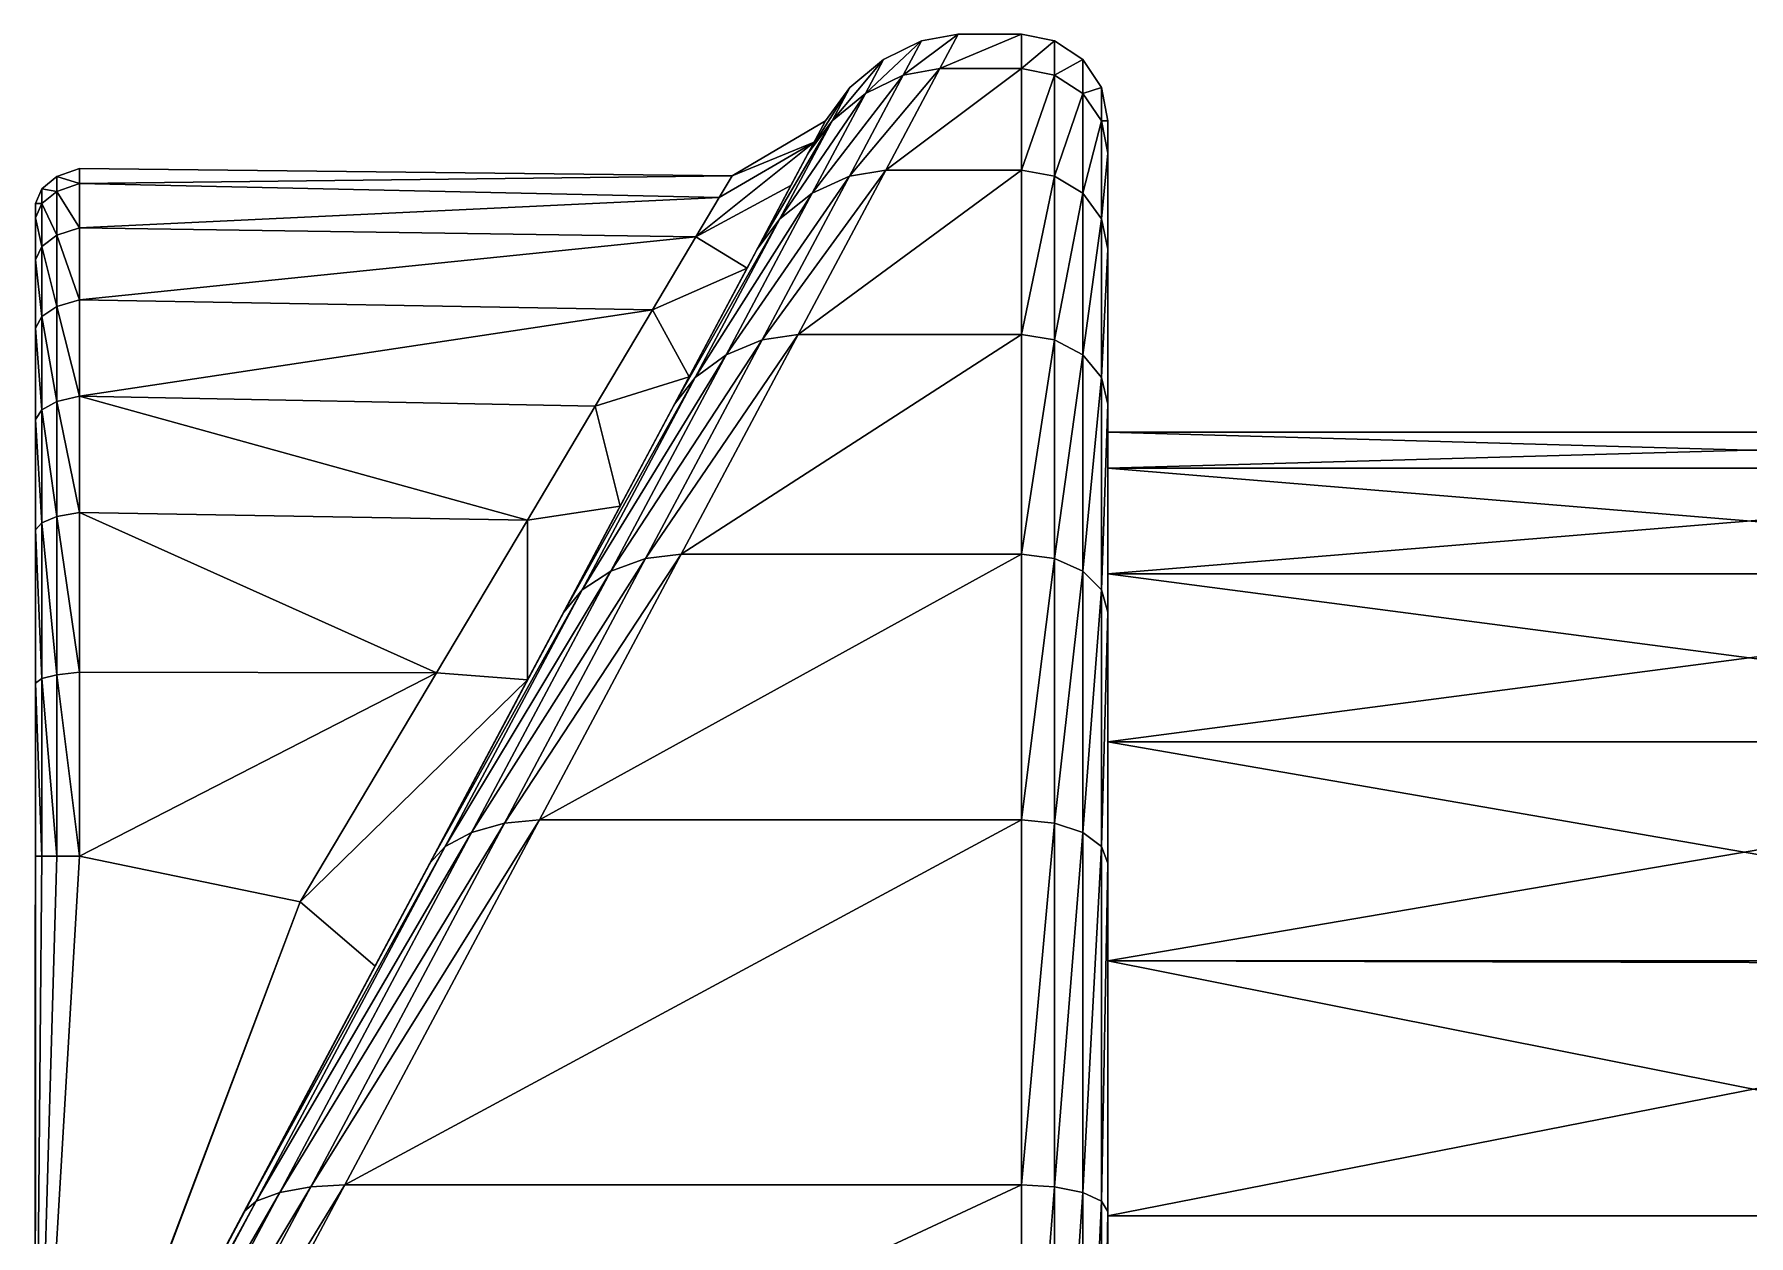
# Model space of a CAD drawing. Extents: x -0.7 to 0.7, y -0.65 to 0.94.
# Drawn here: x -0.4447 to 0.0185, y 0.6187 to 0.9435 of the extents above; entities that cross this region are included whole.
import ezdxf

# ---------------------------------------------------------------- set-up
doc = ezdxf.new("R2010")
doc.units = 0
doc.linetypes.add('SOLIDLINE', pattern=[0])
doc.layers.add('VIFS104', color=250, linetype='SOLIDLINE')

msp = doc.modelspace()

# ---------------------------------------------------------------- linework, layer by layer
at = {"layer": 'VIFS104', "color": 250}
for points in [[(-0.20496, 0.94172, 0.00114), (-0.21524, 0.93666, 0.00114), (-0.22011, 0.92752, 0.08803)], [(-0.20496, 0.94172, 0.00114), (-0.22011, 0.92752, 0.08803), (-0.20989, 0.93248, 0.08909)], [(-0.20496, 0.94172, 0.00114), (-0.22011, 0.92752, -0.08575), (-0.21524, 0.93666, 0.00114)], [(-0.20496, 0.94172, 0.00114), (-0.20989, 0.93248, -0.08681), (-0.22011, 0.92752, -0.08575)], [(-0.19507, 0.9435, 0.00114), (-0.20496, 0.94172, 0.00114), (-0.20989, 0.93248, 0.08909)], [(-0.19507, 0.9435, 0.00114), (-0.20989, 0.93248, 0.08909), (-0.20002, 0.93422, 0.08946)], [(-0.19507, 0.9435, 0.00114), (-0.20989, 0.93248, -0.08681), (-0.20496, 0.94172, 0.00114)], [(-0.19507, 0.9435, 0.00114), (-0.20002, 0.93422, -0.08718), (-0.20989, 0.93248, -0.08681)], [(-0.17795, 0.9435, 0.00114), (-0.19507, 0.9435, 0.00114), (-0.20002, 0.93422, 0.08946)], [(-0.17795, 0.9435, 0.00114), (-0.20002, 0.93422, 0.08946), (-0.17795, 0.93422, 0.08946)], [(-0.17795, 0.9435, 0.00114), (-0.20002, 0.93422, -0.08718), (-0.19507, 0.9435, 0.00114)], [(-0.17795, 0.9435, 0.00114), (-0.17795, 0.93422, -0.08718), (-0.20002, 0.93422, -0.08718)], [(-0.169, 0.94172, 0.00114), (-0.17795, 0.9435, 0.00114), (-0.17795, 0.93422, 0.08946)], [(-0.169, 0.94172, 0.00114), (-0.17795, 0.93422, -0.08718), (-0.17795, 0.9435, 0.00114)], [(-0.169, 0.94172, 0.00114), (-0.17795, 0.93422, 0.08946), (-0.169, 0.93248, 0.08909)], [(-0.169, 0.94172, 0.00114), (-0.169, 0.93248, -0.08681), (-0.17795, 0.93422, -0.08718)], [(-0.16142, 0.93666, 0.00114), (-0.169, 0.94172, 0.00114), (-0.169, 0.93248, 0.08909)], [(-0.16142, 0.93666, 0.00114), (-0.169, 0.93248, -0.08681), (-0.169, 0.94172, 0.00114)], [(-0.21524, 0.93666, 0.00114), (-0.22434, 0.92907, 0.00114), (-0.22912, 0.92011, 0.08646)], [(-0.21524, 0.93666, 0.00114), (-0.22912, 0.92011, 0.08646), (-0.22011, 0.92752, 0.08803)], [(-0.21524, 0.93666, 0.00114), (-0.22912, 0.92011, -0.08418), (-0.22434, 0.92907, 0.00114)], [(-0.21524, 0.93666, 0.00114), (-0.22011, 0.92752, -0.08575), (-0.22912, 0.92011, -0.08418)], [(-0.16142, 0.93666, 0.00114), (-0.169, 0.93248, 0.08909), (-0.16142, 0.92752, 0.08803)], [(-0.16142, 0.93666, 0.00114), (-0.16142, 0.92752, -0.08575), (-0.169, 0.93248, -0.08681)], [(-0.15636, 0.92907, 0.00114), (-0.16142, 0.93666, 0.00114), (-0.16142, 0.92752, 0.08803)], [(-0.15636, 0.92907, 0.00114), (-0.16142, 0.92752, -0.08575), (-0.16142, 0.93666, 0.00114)], [(-0.20989, 0.93248, 0.08909), (-0.22011, 0.92752, 0.08803), (-0.23449, 0.90052, 0.17113)], [(-0.20989, 0.93248, 0.08909), (-0.23449, 0.90052, 0.17113), (-0.22444, 0.90515, 0.17319)], [(-0.20989, 0.93248, -0.08681), (-0.23449, 0.90052, -0.16885), (-0.22011, 0.92752, -0.08575)], [(-0.20989, 0.93248, -0.08681), (-0.22444, 0.90515, -0.17091), (-0.23449, 0.90052, -0.16885)], [(-0.20002, 0.93422, 0.08946), (-0.20989, 0.93248, 0.08909), (-0.22444, 0.90515, 0.17319)], [(-0.20002, 0.93422, 0.08946), (-0.22444, 0.90515, 0.17319), (-0.21464, 0.90677, 0.17391)], [(-0.20002, 0.93422, -0.08718), (-0.22444, 0.90515, -0.17091), (-0.20989, 0.93248, -0.08681)], [(-0.20002, 0.93422, -0.08718), (-0.21464, 0.90677, -0.17163), (-0.22444, 0.90515, -0.17091)], [(-0.17795, 0.93422, 0.08946), (-0.20002, 0.93422, 0.08946), (-0.21464, 0.90677, 0.17391)], [(-0.17795, 0.93422, 0.08946), (-0.21464, 0.90677, 0.17391), (-0.17795, 0.90677, 0.17391)], [(-0.17795, 0.93422, -0.08718), (-0.21464, 0.90677, -0.17163), (-0.20002, 0.93422, -0.08718)], [(-0.17795, 0.93422, -0.08718), (-0.17795, 0.90677, -0.17163), (-0.21464, 0.90677, -0.17163)], [(-0.169, 0.93248, 0.08909), (-0.17795, 0.93422, 0.08946), (-0.17795, 0.90677, 0.17391)], [(-0.169, 0.93248, -0.08681), (-0.17795, 0.90677, -0.17163), (-0.17795, 0.93422, -0.08718)], [(-0.169, 0.93248, 0.08909), (-0.17795, 0.90677, 0.17391), (-0.169, 0.90515, 0.17319)], [(-0.169, 0.93248, -0.08681), (-0.169, 0.90515, -0.17091), (-0.17795, 0.90677, -0.17163)], [(-0.16142, 0.92752, 0.08803), (-0.169, 0.93248, 0.08909), (-0.169, 0.90515, 0.17319)], [(-0.16142, 0.92752, -0.08575), (-0.169, 0.90515, -0.17091), (-0.169, 0.93248, -0.08681)], [(-0.22011, 0.92752, 0.08803), (-0.22912, 0.92011, 0.08646), (-0.24324, 0.8936, 0.16805)], [(-0.22011, 0.92752, 0.08803), (-0.24324, 0.8936, 0.16805), (-0.23449, 0.90052, 0.17113)], [(-0.22011, 0.92752, -0.08575), (-0.24324, 0.8936, -0.16577), (-0.22912, 0.92011, -0.08418)], [(-0.22011, 0.92752, -0.08575), (-0.23449, 0.90052, -0.16885), (-0.24324, 0.8936, -0.16577)], [(-0.22434, 0.92907, 0.00114), (-0.23089, 0.92013, 0.00114), (-0.23556, 0.91136, 0.0846)], [(-0.22434, 0.92907, 0.00114), (-0.23556, 0.91136, 0.0846), (-0.22912, 0.92011, 0.08646)], [(-0.22434, 0.92907, 0.00114), (-0.23556, 0.91136, -0.08232), (-0.23089, 0.92013, 0.00114)], [(-0.22434, 0.92907, 0.00114), (-0.22912, 0.92011, -0.08418), (-0.23556, 0.91136, -0.08232)], [(-0.16142, 0.92752, 0.08803), (-0.169, 0.90515, 0.17319), (-0.16142, 0.90052, 0.17113)], [(-0.16142, 0.92752, -0.08575), (-0.16142, 0.90052, -0.16885), (-0.169, 0.90515, -0.17091)], [(-0.15636, 0.92907, 0.00114), (-0.16142, 0.92752, 0.08803), (-0.15636, 0.92011, 0.08646)], [(-0.15636, 0.92907, 0.00114), (-0.15636, 0.92011, -0.08418), (-0.16142, 0.92752, -0.08575)], [(-0.15636, 0.92011, 0.08646), (-0.16142, 0.92752, 0.08803), (-0.16142, 0.90052, 0.17113)], [(-0.15636, 0.92011, -0.08418), (-0.16142, 0.90052, -0.16885), (-0.16142, 0.92752, -0.08575)], [(-0.15458, 0.92013, 0.00114), (-0.15636, 0.92907, 0.00114), (-0.15636, 0.92011, 0.08646)], [(-0.15458, 0.92013, 0.00114), (-0.15636, 0.92011, -0.08418), (-0.15636, 0.92907, 0.00114)], [(-0.25611, 0.90527, 0.00114), (-0.23397, 0.91435, 0.05616), (-0.23089, 0.92013, 0.00114)], [(-0.23089, 0.92013, 0.00114), (-0.23397, 0.91435, -0.05388), (-0.25611, 0.90527, 0.00114)], [(-0.22912, 0.92011, 0.08646), (-0.23556, 0.91136, 0.0846), (-0.24938, 0.88543, 0.16441)], [(-0.22912, 0.92011, 0.08646), (-0.24938, 0.88543, 0.16441), (-0.24324, 0.8936, 0.16805)], [(-0.22912, 0.92011, -0.08418), (-0.24938, 0.88543, -0.16213), (-0.23556, 0.91136, -0.08232)], [(-0.22912, 0.92011, -0.08418), (-0.24324, 0.8936, -0.16577), (-0.24938, 0.88543, -0.16213)], [(-0.15636, 0.92011, 0.08646), (-0.16142, 0.90052, 0.17113), (-0.15636, 0.8936, 0.16805)], [(-0.15636, 0.92011, -0.08418), (-0.15636, 0.8936, -0.16577), (-0.16142, 0.90052, -0.16885)], [(-0.15458, 0.92013, 0.00114), (-0.15636, 0.92011, 0.08646), (-0.15458, 0.91136, 0.0846)], [(-0.15458, 0.92013, 0.00114), (-0.15458, 0.91136, -0.08232), (-0.15636, 0.92011, -0.08418)], [(-0.15458, 0.91136, 0.0846), (-0.15636, 0.92011, 0.08646), (-0.15636, 0.8936, 0.16805)], [(-0.15458, 0.91136, -0.08232), (-0.15636, 0.8936, -0.16577), (-0.15636, 0.92011, -0.08418)], [(-0.15458, 0.82618, 0.07329), (-0.15458, 0.83592, -0.00069), (-0.15458, 0.92013, 0.00114)], [(-0.15458, 0.82618, 0.07329), (-0.15458, 0.92013, 0.00114), (-0.15458, 0.91136, 0.0846)], [(-0.15458, 0.83592, -0.00069), (-0.15458, 0.91136, -0.08232), (-0.15458, 0.92013, 0.00114)], [(-0.23397, 0.91435, -0.05388), (-0.26593, 0.88875, -0.07988), (-0.25963, 0.89935, -0.0466)], [(-0.26593, 0.88875, -0.07988), (-0.23397, 0.91435, -0.05388), (-0.24024, 0.90258, -0.0913)], [(-0.25963, 0.89935, 0.04888), (-0.26593, 0.88875, 0.08216), (-0.23397, 0.91435, 0.05616)], [(-0.24024, 0.90258, 0.09358), (-0.23397, 0.91435, 0.05616), (-0.26593, 0.88875, 0.08216)], [(-0.23397, 0.91435, 0.05616), (-0.25611, 0.90527, 0.00114), (-0.25963, 0.89935, 0.04888)], [(-0.25963, 0.89935, -0.0466), (-0.25611, 0.90527, 0.00114), (-0.23397, 0.91435, -0.05388)], [(-0.23556, 0.91136, 0.0846), (-0.23397, 0.91435, 0.05616), (-0.24024, 0.90258, 0.09358)], [(-0.24024, 0.90258, -0.0913), (-0.23397, 0.91435, -0.05388), (-0.23556, 0.91136, -0.08232)], [(-0.24938, 0.88543, 0.16441), (-0.23556, 0.91136, 0.0846), (-0.24024, 0.90258, 0.09358)], [(-0.24024, 0.90258, -0.0913), (-0.23556, 0.91136, -0.08232), (-0.24938, 0.88543, -0.16213)], [(-0.15458, 0.91136, 0.0846), (-0.15636, 0.8936, 0.16805), (-0.15458, 0.88543, 0.16441)], [(-0.15458, 0.91136, -0.08232), (-0.15458, 0.88543, -0.16213), (-0.15636, 0.8936, -0.16577)], [(-0.15458, 0.79763, 0.14224), (-0.15458, 0.82618, 0.07329), (-0.15458, 0.91136, 0.0846)], [(-0.15458, 0.79763, 0.14224), (-0.15458, 0.91136, 0.0846), (-0.15458, 0.88543, 0.16441)], [(-0.15458, 0.83592, -0.00069), (-0.15458, 0.82618, -0.07467), (-0.15458, 0.91136, -0.08232)], [(-0.15458, 0.82618, -0.07467), (-0.15458, 0.88543, -0.16213), (-0.15458, 0.91136, -0.08232)], [(-0.44265, 0.9017, 0.00114), (-0.43857, 0.90102, 0.03935), (-0.43857, 0.90504, 0.00114)], [(-0.44265, 0.9017, 0.00114), (-0.43857, 0.90504, 0.00114), (-0.43857, 0.90102, -0.03707)], [(-0.43857, 0.90504, 0.00114), (-0.43247, 0.9032, 0.03982), (-0.43247, 0.90726, 0.00114)], [(-0.43857, 0.90504, 0.00114), (-0.43247, 0.90726, 0.00114), (-0.43247, 0.9032, -0.03754)], [(-0.43857, 0.90504, 0.00114), (-0.43857, 0.90102, 0.03935), (-0.43247, 0.9032, 0.03982)], [(-0.43857, 0.90504, 0.00114), (-0.43247, 0.9032, -0.03754), (-0.43857, 0.90102, -0.03707)], [(-0.43247, 0.90726, 0.00114), (-0.43247, 0.9032, 0.03982), (-0.25611, 0.90527, 0.00114)], [(-0.43247, 0.90726, 0.00114), (-0.25611, 0.90527, 0.00114), (-0.43247, 0.9032, -0.03754)], [(-0.25963, 0.89935, 0.04888), (-0.25611, 0.90527, 0.00114), (-0.43247, 0.9032, 0.03982)], [(-0.25963, 0.89935, -0.0466), (-0.43247, 0.9032, -0.03754), (-0.25611, 0.90527, 0.00114)], [(-0.22444, 0.90515, 0.17319), (-0.23449, 0.90052, 0.17113), (-0.25776, 0.85684, 0.2468)], [(-0.22444, 0.90515, 0.17319), (-0.25776, 0.85684, 0.2468), (-0.248, 0.86093, 0.24977)], [(-0.22444, 0.90515, -0.17091), (-0.25776, 0.85684, -0.24452), (-0.23449, 0.90052, -0.16885)], [(-0.22444, 0.90515, -0.17091), (-0.248, 0.86093, -0.24749), (-0.25776, 0.85684, -0.24452)], [(-0.21464, 0.90677, 0.17391), (-0.22444, 0.90515, 0.17319), (-0.248, 0.86093, 0.24977)], [(-0.21464, 0.90677, 0.17391), (-0.248, 0.86093, 0.24977), (-0.23829, 0.86237, 0.25082)], [(-0.21464, 0.90677, -0.17163), (-0.248, 0.86093, -0.24749), (-0.22444, 0.90515, -0.17091)], [(-0.21464, 0.90677, -0.17163), (-0.23829, 0.86237, -0.24854), (-0.248, 0.86093, -0.24749)], [(-0.17795, 0.90677, 0.17391), (-0.21464, 0.90677, 0.17391), (-0.23829, 0.86237, 0.25082)], [(-0.17795, 0.90677, 0.17391), (-0.23829, 0.86237, 0.25082), (-0.17795, 0.86237, 0.25082)], [(-0.17795, 0.90677, -0.17163), (-0.23829, 0.86237, -0.24854), (-0.21464, 0.90677, -0.17163)], [(-0.17795, 0.90677, -0.17163), (-0.17795, 0.86237, -0.24854), (-0.23829, 0.86237, -0.24854)], [(-0.169, 0.90515, 0.17319), (-0.17795, 0.90677, 0.17391), (-0.17795, 0.86237, 0.25082)], [(-0.169, 0.90515, -0.17091), (-0.17795, 0.86237, -0.24854), (-0.17795, 0.90677, -0.17163)], [(-0.169, 0.90515, 0.17319), (-0.17795, 0.86237, 0.25082), (-0.169, 0.86093, 0.24977)], [(-0.169, 0.90515, -0.17091), (-0.169, 0.86093, -0.24749), (-0.17795, 0.86237, -0.24854)], [(-0.16142, 0.90052, 0.17113), (-0.169, 0.90515, 0.17319), (-0.169, 0.86093, 0.24977)], [(-0.16142, 0.90052, -0.16885), (-0.169, 0.86093, -0.24749), (-0.169, 0.90515, -0.17091)], [(-0.44437, 0.89777, 0.00114), (-0.44265, 0.89776, 0.03866), (-0.44265, 0.9017, 0.00114)], [(-0.44437, 0.89777, 0.00114), (-0.44265, 0.9017, 0.00114), (-0.44265, 0.89776, -0.03638)], [(-0.44265, 0.9017, 0.00114), (-0.44265, 0.89776, 0.03866), (-0.43857, 0.90102, 0.03935)], [(-0.44265, 0.9017, 0.00114), (-0.43857, 0.90102, -0.03707), (-0.44265, 0.89776, -0.03638)], [(-0.44265, 0.89776, 0.03866), (-0.43857, 0.88915, 0.07589), (-0.43857, 0.90102, 0.03935)], [(-0.44265, 0.89776, -0.03638), (-0.43857, 0.90102, -0.03707), (-0.43857, 0.88915, -0.07362)], [(-0.43857, 0.90102, 0.03935), (-0.43247, 0.89118, 0.0768), (-0.43247, 0.9032, 0.03982)], [(-0.43857, 0.90102, -0.03707), (-0.43247, 0.9032, -0.03754), (-0.43247, 0.89118, -0.07452)], [(-0.43857, 0.90102, 0.03935), (-0.43857, 0.88915, 0.07589), (-0.43247, 0.89118, 0.0768)], [(-0.43857, 0.90102, -0.03707), (-0.43247, 0.89118, -0.07452), (-0.43857, 0.88915, -0.07362)], [(-0.43247, 0.9032, 0.03982), (-0.43247, 0.89118, 0.0768), (-0.25963, 0.89935, 0.04888)], [(-0.25963, 0.89935, -0.0466), (-0.43247, 0.89118, -0.07452), (-0.43247, 0.9032, -0.03754)], [(-0.26593, 0.88875, 0.08216), (-0.25963, 0.89935, 0.04888), (-0.43247, 0.89118, 0.0768)], [(-0.43247, 0.89118, -0.07452), (-0.25963, 0.89935, -0.0466), (-0.26593, 0.88875, -0.07988)], [(-0.23449, 0.90052, 0.17113), (-0.24324, 0.8936, 0.16805), (-0.2661, 0.8507, 0.24234)], [(-0.23449, 0.90052, 0.17113), (-0.2661, 0.8507, 0.24234), (-0.25776, 0.85684, 0.2468)], [(-0.23449, 0.90052, -0.16885), (-0.2661, 0.8507, -0.24006), (-0.24324, 0.8936, -0.16577)], [(-0.23449, 0.90052, -0.16885), (-0.25776, 0.85684, -0.24452), (-0.2661, 0.8507, -0.24006)], [(-0.24024, 0.90258, -0.0913), (-0.25211, 0.88029, -0.1311), (-0.26593, 0.88875, -0.07988)], [(-0.26593, 0.88875, 0.08216), (-0.25211, 0.88029, 0.13338), (-0.24024, 0.90258, 0.09358)], [(-0.24938, 0.88543, 0.16441), (-0.24024, 0.90258, 0.09358), (-0.25211, 0.88029, 0.13338)], [(-0.25211, 0.88029, -0.1311), (-0.24024, 0.90258, -0.0913), (-0.24938, 0.88543, -0.16213)], [(-0.16142, 0.90052, 0.17113), (-0.169, 0.86093, 0.24977), (-0.16142, 0.85684, 0.2468)], [(-0.16142, 0.90052, -0.16885), (-0.16142, 0.85684, -0.24452), (-0.169, 0.86093, -0.24749)], [(-0.15636, 0.8936, 0.16805), (-0.16142, 0.90052, 0.17113), (-0.16142, 0.85684, 0.2468)], [(-0.15636, 0.8936, -0.16577), (-0.16142, 0.85684, -0.24452), (-0.16142, 0.90052, -0.16885)], [(-0.44444, 0.51872, 0.00114), (-0.44437, 0.89391, 0.03784), (-0.44437, 0.89777, 0.00114)], [(-0.44437, 0.89777, 0.00114), (-0.4444, 0.72134, -0.17442), (-0.44444, 0.51872, 0.00114)], [(-0.44437, 0.89391, -0.03556), (-0.4444, 0.72134, -0.17442), (-0.44437, 0.89777, 0.00114)], [(-0.44437, 0.89777, 0.00114), (-0.44437, 0.89391, 0.03784), (-0.44265, 0.89776, 0.03866)], [(-0.44437, 0.89777, 0.00114), (-0.44265, 0.89776, -0.03638), (-0.44437, 0.89391, -0.03556)], [(-0.44437, 0.89391, 0.03784), (-0.44265, 0.8861, 0.07454), (-0.44265, 0.89776, 0.03866)], [(-0.44437, 0.89391, -0.03556), (-0.44265, 0.89776, -0.03638), (-0.44265, 0.8861, -0.07226)], [(-0.44265, 0.89776, 0.03866), (-0.44265, 0.8861, 0.07454), (-0.43857, 0.88915, 0.07589)], [(-0.44265, 0.89776, -0.03638), (-0.43857, 0.88915, -0.07362), (-0.44265, 0.8861, -0.07226)], [(-0.4444, 0.72134, 0.1767), (-0.44437, 0.89391, 0.03784), (-0.44444, 0.51872, 0.00114)], [(-0.44437, 0.89391, 0.03784), (-0.4444, 0.72134, 0.1767), (-0.44438, 0.80951, 0.15402)], [(-0.44437, 0.86406, -0.10262), (-0.4444, 0.72134, -0.17442), (-0.44437, 0.89391, -0.03556)], [(-0.44437, 0.89391, 0.03784), (-0.44438, 0.80951, 0.15402), (-0.44437, 0.86406, 0.1049)], [(-0.44437, 0.89391, 0.03784), (-0.44437, 0.88251, 0.07294), (-0.44265, 0.8861, 0.07454)], [(-0.44437, 0.89391, -0.03556), (-0.44265, 0.8861, -0.07226), (-0.44437, 0.88251, -0.07066)], [(-0.44437, 0.89391, 0.03784), (-0.44437, 0.86406, 0.1049), (-0.44437, 0.88251, 0.07294)], [(-0.44437, 0.86406, -0.10262), (-0.44437, 0.89391, -0.03556), (-0.44437, 0.88251, -0.07066)], [(-0.43857, 0.88915, 0.07589), (-0.43247, 0.87174, 0.11048), (-0.43247, 0.89118, 0.0768)], [(-0.43857, 0.88915, -0.07362), (-0.43247, 0.89118, -0.07452), (-0.43247, 0.87174, -0.1082)], [(-0.43247, 0.89118, 0.0768), (-0.43247, 0.87174, 0.11048), (-0.26593, 0.88875, 0.08216)], [(-0.26593, 0.88875, -0.07988), (-0.43247, 0.87174, -0.1082), (-0.43247, 0.89118, -0.07452)], [(-0.24324, 0.8936, 0.16805), (-0.24938, 0.88543, 0.16441), (-0.27173, 0.84347, 0.23708)], [(-0.24324, 0.8936, 0.16805), (-0.27173, 0.84347, 0.23708), (-0.2661, 0.8507, 0.24234)], [(-0.24324, 0.8936, -0.16577), (-0.27173, 0.84347, -0.23481), (-0.24938, 0.88543, -0.16213)], [(-0.24324, 0.8936, -0.16577), (-0.2661, 0.8507, -0.24006), (-0.27173, 0.84347, -0.23481)], [(-0.15636, 0.8936, 0.16805), (-0.16142, 0.85684, 0.2468), (-0.15636, 0.8507, 0.24234)], [(-0.15636, 0.8936, -0.16577), (-0.15636, 0.8507, -0.24006), (-0.16142, 0.85684, -0.24452)], [(-0.15458, 0.88543, 0.16441), (-0.15636, 0.8936, 0.16805), (-0.15636, 0.8507, 0.24234)], [(-0.15458, 0.88543, -0.16213), (-0.15636, 0.8507, -0.24006), (-0.15636, 0.8936, -0.16577)], [(-0.44437, 0.88251, 0.07294), (-0.44265, 0.86724, 0.10721), (-0.44265, 0.8861, 0.07454)], [(-0.44437, 0.88251, -0.07066), (-0.44265, 0.8861, -0.07226), (-0.44265, 0.86724, -0.10493)], [(-0.44265, 0.8861, 0.07454), (-0.43857, 0.86994, 0.10917), (-0.43857, 0.88915, 0.07589)], [(-0.44265, 0.8861, -0.07226), (-0.43857, 0.88915, -0.07362), (-0.43857, 0.86994, -0.10689)], [(-0.44265, 0.8861, 0.07454), (-0.44265, 0.86724, 0.10721), (-0.43857, 0.86994, 0.10917)], [(-0.44265, 0.8861, -0.07226), (-0.43857, 0.86994, -0.10689), (-0.44265, 0.86724, -0.10493)], [(-0.43857, 0.88915, 0.07589), (-0.43857, 0.86994, 0.10917), (-0.43247, 0.87174, 0.11048)], [(-0.43857, 0.88915, -0.07362), (-0.43247, 0.87174, -0.1082), (-0.43857, 0.86994, -0.10689)], [(-0.27767, 0.86901, 0.11689), (-0.26593, 0.88875, 0.08216), (-0.43247, 0.87174, 0.11048)], [(-0.43247, 0.87174, -0.1082), (-0.26593, 0.88875, -0.07988), (-0.27767, 0.86901, -0.11461)], [(-0.27767, 0.86901, -0.11461), (-0.26593, 0.88875, -0.07988), (-0.25211, 0.88029, -0.1311)], [(-0.25211, 0.88029, 0.13338), (-0.26593, 0.88875, 0.08216), (-0.27767, 0.86901, 0.11689)], [(-0.27173, 0.84347, 0.23708), (-0.24938, 0.88543, 0.16441), (-0.26778, 0.85088, 0.16609)], [(-0.26778, 0.85088, -0.16381), (-0.24938, 0.88543, -0.16213), (-0.27173, 0.84347, -0.23481)], [(-0.24938, 0.88543, 0.16441), (-0.25211, 0.88029, 0.13338), (-0.26778, 0.85088, 0.16609)], [(-0.26778, 0.85088, -0.16381), (-0.25211, 0.88029, -0.1311), (-0.24938, 0.88543, -0.16213)], [(-0.15458, 0.88543, 0.16441), (-0.15636, 0.8507, 0.24234), (-0.15458, 0.84347, 0.23708)], [(-0.15458, 0.88543, -0.16213), (-0.15458, 0.84347, -0.23481), (-0.15636, 0.8507, -0.24006)], [(-0.15458, 0.7522, 0.20144), (-0.15458, 0.79763, 0.14224), (-0.15458, 0.88543, 0.16441)], [(-0.15458, 0.7522, 0.20144), (-0.15458, 0.88543, 0.16441), (-0.15458, 0.84347, 0.23708)], [(-0.15458, 0.82618, -0.07467), (-0.15458, 0.79763, -0.14361), (-0.15458, 0.88543, -0.16213)], [(-0.15458, 0.79763, -0.14361), (-0.15458, 0.84347, -0.23481), (-0.15458, 0.88543, -0.16213)], [(-0.44437, 0.88251, 0.07294), (-0.44437, 0.86406, 0.1049), (-0.44265, 0.86724, 0.10721)], [(-0.44437, 0.88251, -0.07066), (-0.44265, 0.86724, -0.10493), (-0.44437, 0.86406, -0.10262)], [(-0.27767, 0.86901, 0.11689), (-0.26778, 0.85088, 0.16609), (-0.25211, 0.88029, 0.13338)], [(-0.25211, 0.88029, -0.1311), (-0.26778, 0.85088, -0.16381), (-0.27767, 0.86901, -0.11461)], [(-0.43857, 0.86994, 0.10917), (-0.43247, 0.84571, 0.13938), (-0.43247, 0.87174, 0.11048)], [(-0.43857, 0.86994, -0.10689), (-0.43247, 0.87174, -0.1082), (-0.43247, 0.84571, -0.1371)], [(-0.43247, 0.87174, 0.11048), (-0.43247, 0.84571, 0.13938), (-0.27767, 0.86901, 0.11689)], [(-0.43247, 0.87174, -0.1082), (-0.27767, 0.86901, -0.11461), (-0.43247, 0.84571, -0.1371)], [(-0.44437, 0.86406, 0.1049), (-0.44265, 0.84199, 0.13525), (-0.44265, 0.86724, 0.10721)], [(-0.44437, 0.86406, -0.10262), (-0.44265, 0.86724, -0.10493), (-0.44265, 0.84199, -0.13297)], [(-0.44265, 0.86724, 0.10721), (-0.43857, 0.84423, 0.13772), (-0.43857, 0.86994, 0.10917)], [(-0.44265, 0.86724, -0.10493), (-0.43857, 0.86994, -0.10689), (-0.43857, 0.84423, -0.13545)], [(-0.44265, 0.86724, 0.10721), (-0.44265, 0.84199, 0.13525), (-0.43857, 0.84423, 0.13772)], [(-0.44265, 0.86724, -0.10493), (-0.43857, 0.84423, -0.13545), (-0.44265, 0.84199, -0.13297)], [(-0.43857, 0.86994, 0.10917), (-0.43857, 0.84423, 0.13772), (-0.43247, 0.84571, 0.13938)], [(-0.43857, 0.86994, -0.10689), (-0.43247, 0.84571, -0.1371), (-0.43857, 0.84423, -0.13545)], [(-0.29313, 0.84301, 0.14527), (-0.27767, 0.86901, 0.11689), (-0.43247, 0.84571, 0.13938)], [(-0.29313, 0.84301, -0.14299), (-0.43247, 0.84571, -0.1371), (-0.27767, 0.86901, -0.11461)], [(-0.26778, 0.85088, 0.16609), (-0.27767, 0.86901, 0.11689), (-0.29313, 0.84301, 0.14527)], [(-0.29313, 0.84301, -0.14299), (-0.27767, 0.86901, -0.11461), (-0.26778, 0.85088, -0.16381)], [(-0.4444, 0.72134, -0.17442), (-0.44437, 0.86406, -0.10262), (-0.44438, 0.80951, -0.15174)], [(-0.44437, 0.86406, 0.1049), (-0.44438, 0.83936, 0.13232), (-0.44265, 0.84199, 0.13525)], [(-0.44437, 0.86406, -0.10262), (-0.44265, 0.84199, -0.13297), (-0.44438, 0.83936, -0.13004)], [(-0.44437, 0.86406, 0.1049), (-0.44438, 0.80951, 0.15402), (-0.44438, 0.83936, 0.13232)], [(-0.44438, 0.80951, -0.15174), (-0.44437, 0.86406, -0.10262), (-0.44438, 0.83936, -0.13004)], [(-0.23829, 0.86237, 0.25082), (-0.248, 0.86093, 0.24977), (-0.27952, 0.80176, 0.31549)], [(-0.23829, 0.86237, 0.25082), (-0.27952, 0.80176, 0.31549), (-0.26994, 0.80295, 0.31681)], [(-0.23829, 0.86237, -0.24854), (-0.27952, 0.80176, -0.31321), (-0.248, 0.86093, -0.24749)], [(-0.23829, 0.86237, -0.24854), (-0.26994, 0.80295, -0.31453), (-0.27952, 0.80176, -0.31321)], [(-0.17795, 0.86237, 0.25082), (-0.23829, 0.86237, 0.25082), (-0.26994, 0.80295, 0.31681)], [(-0.17795, 0.86237, 0.25082), (-0.26994, 0.80295, 0.31681), (-0.17795, 0.80295, 0.31681)], [(-0.17795, 0.86237, -0.24854), (-0.26994, 0.80295, -0.31453), (-0.23829, 0.86237, -0.24854)], [(-0.17795, 0.86237, -0.24854), (-0.17795, 0.80295, -0.31453), (-0.26994, 0.80295, -0.31453)], [(-0.169, 0.86093, 0.24977), (-0.17795, 0.86237, 0.25082), (-0.17795, 0.80295, 0.31681)], [(-0.169, 0.86093, -0.24749), (-0.17795, 0.80295, -0.31453), (-0.17795, 0.86237, -0.24854)], [(-0.248, 0.86093, 0.24977), (-0.25776, 0.85684, 0.2468), (-0.28891, 0.79837, 0.31173)], [(-0.248, 0.86093, 0.24977), (-0.28891, 0.79837, 0.31173), (-0.27952, 0.80176, 0.31549)], [(-0.248, 0.86093, -0.24749), (-0.28891, 0.79837, -0.30945), (-0.25776, 0.85684, -0.24452)], [(-0.248, 0.86093, -0.24749), (-0.27952, 0.80176, -0.31321), (-0.28891, 0.79837, -0.30945)], [(-0.169, 0.86093, 0.24977), (-0.17795, 0.80295, 0.31681), (-0.169, 0.80176, 0.31549)], [(-0.169, 0.86093, -0.24749), (-0.169, 0.80176, -0.31321), (-0.17795, 0.80295, -0.31453)], [(-0.16142, 0.85684, 0.2468), (-0.169, 0.86093, 0.24977), (-0.169, 0.80176, 0.31549)], [(-0.16142, 0.85684, -0.24452), (-0.169, 0.80176, -0.31321), (-0.169, 0.86093, -0.24749)], [(-0.25776, 0.85684, 0.2468), (-0.2661, 0.8507, 0.24234), (-0.29668, 0.7933, 0.30609)], [(-0.25776, 0.85684, 0.2468), (-0.29668, 0.7933, 0.30609), (-0.28891, 0.79837, 0.31173)], [(-0.25776, 0.85684, -0.24452), (-0.29668, 0.7933, -0.30381), (-0.2661, 0.8507, -0.24006)], [(-0.25776, 0.85684, -0.24452), (-0.28891, 0.79837, -0.30945), (-0.29668, 0.7933, -0.30381)], [(-0.16142, 0.85684, 0.2468), (-0.169, 0.80176, 0.31549), (-0.16142, 0.79837, 0.31173)], [(-0.16142, 0.85684, -0.24452), (-0.16142, 0.79837, -0.30945), (-0.169, 0.80176, -0.31321)], [(-0.15636, 0.8507, 0.24234), (-0.16142, 0.85684, 0.2468), (-0.16142, 0.79837, 0.31173)], [(-0.15636, 0.8507, -0.24006), (-0.16142, 0.79837, -0.30945), (-0.16142, 0.85684, -0.24452)], [(-0.2661, 0.8507, 0.24234), (-0.27173, 0.84347, 0.23708), (-0.30164, 0.78732, 0.29945)], [(-0.2661, 0.8507, 0.24234), (-0.30164, 0.78732, 0.29945), (-0.29668, 0.7933, 0.30609)], [(-0.2661, 0.8507, -0.24006), (-0.30164, 0.78732, -0.29717), (-0.27173, 0.84347, -0.23481)], [(-0.2661, 0.8507, -0.24006), (-0.29668, 0.7933, -0.30381), (-0.30164, 0.78732, -0.29717)], [(-0.26778, 0.85088, -0.16381), (-0.2864, 0.81593, -0.18798), (-0.29313, 0.84301, -0.14299)], [(-0.29313, 0.84301, 0.14527), (-0.2864, 0.81593, 0.19026), (-0.26778, 0.85088, 0.16609)], [(-0.27173, 0.84347, 0.23708), (-0.26778, 0.85088, 0.16609), (-0.2864, 0.81593, 0.19026)], [(-0.2864, 0.81593, -0.18798), (-0.26778, 0.85088, -0.16381), (-0.27173, 0.84347, -0.23481)], [(-0.15636, 0.8507, 0.24234), (-0.16142, 0.79837, 0.31173), (-0.15636, 0.7933, 0.30609)], [(-0.15636, 0.8507, -0.24006), (-0.15636, 0.7933, -0.30381), (-0.16142, 0.79837, -0.30945)], [(-0.15458, 0.84347, 0.23708), (-0.15636, 0.8507, 0.24234), (-0.15636, 0.7933, 0.30609)], [(-0.15458, 0.84347, -0.23481), (-0.15636, 0.7933, -0.30381), (-0.15636, 0.8507, -0.24006)], [(-0.44265, 0.84199, 0.13525), (-0.43857, 0.81314, 0.16031), (-0.43857, 0.84423, 0.13772)], [(-0.44265, 0.84199, -0.13297), (-0.43857, 0.84423, -0.13545), (-0.43857, 0.81314, -0.15803)], [(-0.43857, 0.84423, 0.13772), (-0.43247, 0.81425, 0.16224), (-0.43247, 0.84571, 0.13938)], [(-0.43857, 0.84423, -0.13545), (-0.43247, 0.84571, -0.1371), (-0.43247, 0.81425, -0.15996)], [(-0.43857, 0.84423, 0.13772), (-0.43857, 0.81314, 0.16031), (-0.43247, 0.81425, 0.16224)], [(-0.43857, 0.84423, -0.13545), (-0.43247, 0.81425, -0.15996), (-0.43857, 0.81314, -0.15803)], [(-0.43247, 0.84571, 0.13938), (-0.31146, 0.81218, 0.16604), (-0.29313, 0.84301, 0.14527)], [(-0.31146, 0.81218, 0.16604), (-0.43247, 0.84571, 0.13938), (-0.43247, 0.81425, 0.16224)], [(-0.29313, 0.84301, -0.14299), (-0.31146, 0.81218, -0.16377), (-0.43247, 0.84571, -0.1371)], [(-0.43247, 0.81425, -0.15996), (-0.43247, 0.84571, -0.1371), (-0.31146, 0.81218, -0.16377)], [(-0.30164, 0.78732, 0.29945), (-0.27173, 0.84347, 0.23708), (-0.31139, 0.76902, 0.20628)], [(-0.27173, 0.84347, 0.23708), (-0.2864, 0.81593, 0.19026), (-0.31139, 0.76902, 0.20628)], [(-0.31139, 0.76902, -0.204), (-0.27173, 0.84347, -0.23481), (-0.30164, 0.78732, -0.29717)], [(-0.31139, 0.76902, -0.204), (-0.2864, 0.81593, -0.18798), (-0.27173, 0.84347, -0.23481)], [(-0.15458, 0.84347, 0.23708), (-0.15636, 0.7933, 0.30609), (-0.15458, 0.78732, 0.29945)], [(-0.15458, 0.84347, -0.23481), (-0.15458, 0.78732, -0.29717), (-0.15636, 0.7933, -0.30381)], [(-0.15458, 0.84347, 0.23708), (-0.15458, 0.78732, 0.29945), (-0.15458, 0.71943, 0.34877)], [(-0.15458, 0.693, 0.24686), (-0.15458, 0.7522, 0.20144), (-0.15458, 0.84347, 0.23708)], [(-0.15458, 0.71943, 0.34877), (-0.15458, 0.693, 0.24686), (-0.15458, 0.84347, 0.23708)], [(-0.15458, 0.79763, -0.14361), (-0.15458, 0.7522, -0.20281), (-0.15458, 0.84347, -0.23481)], [(-0.15458, 0.7522, -0.20281), (-0.15458, 0.78732, -0.29717), (-0.15458, 0.84347, -0.23481)], [(-0.44438, 0.83936, 0.13232), (-0.44265, 0.81147, 0.15742), (-0.44265, 0.84199, 0.13525)], [(-0.44438, 0.83936, -0.13004), (-0.44265, 0.84199, -0.13297), (-0.44265, 0.81147, -0.15514)], [(-0.44438, 0.83936, 0.13232), (-0.44438, 0.80951, 0.15402), (-0.44265, 0.81147, 0.15742)], [(-0.44438, 0.83936, -0.13004), (-0.44265, 0.81147, -0.15514), (-0.44438, 0.80951, -0.15174)], [(-0.44265, 0.84199, 0.13525), (-0.44265, 0.81147, 0.15742), (-0.43857, 0.81314, 0.16031)], [(-0.44265, 0.84199, -0.13297), (-0.43857, 0.81314, -0.15803), (-0.44265, 0.81147, -0.15514)], [(-0.31146, 0.81218, -0.16377), (-0.29313, 0.84301, -0.14299), (-0.2864, 0.81593, -0.18798)], [(-0.2864, 0.81593, 0.19026), (-0.29313, 0.84301, 0.14527), (-0.31146, 0.81218, 0.16604)], [(-0.15458, 0.83592, -0.00069), (0.19193, 0.82618, 0.07329), (0.19193, 0.83592, -0.00069)], [(-0.15458, 0.82618, 0.07329), (0.19193, 0.82618, 0.07329), (-0.15458, 0.83592, -0.00069)], [(-0.15458, 0.83592, -0.00069), (0.19193, 0.83592, -0.00069), (-0.15458, 0.82618, -0.07467)], [(0.19193, 0.83592, -0.00069), (0.19193, 0.82618, -0.07467), (-0.15458, 0.82618, -0.07467)], [(-0.15458, 0.79763, 0.14224), (0.19193, 0.79763, 0.14224), (-0.15458, 0.82618, 0.07329)], [(0.19193, 0.82618, 0.07329), (-0.15458, 0.82618, 0.07329), (0.19193, 0.79763, 0.14224)], [(-0.15458, 0.82618, -0.07467), (0.19193, 0.82618, -0.07467), (-0.15458, 0.79763, -0.14361)], [(0.19193, 0.79763, -0.14361), (-0.15458, 0.79763, -0.14361), (0.19193, 0.82618, -0.07467)], [(-0.31146, 0.81218, 0.16604), (-0.31139, 0.76902, 0.20628), (-0.2864, 0.81593, 0.19026)], [(-0.2864, 0.81593, -0.18798), (-0.31139, 0.76902, -0.204), (-0.31146, 0.81218, -0.16377)], [(-0.44438, 0.80951, 0.15402), (-0.44265, 0.76933, 0.17448), (-0.44265, 0.81147, 0.15742)], [(-0.44438, 0.80951, -0.15174), (-0.44265, 0.81147, -0.15514), (-0.44265, 0.76933, -0.1722)], [(-0.44265, 0.81147, 0.15742), (-0.43857, 0.77036, 0.17768), (-0.43857, 0.81314, 0.16031)], [(-0.44265, 0.81147, -0.15514), (-0.43857, 0.81314, -0.15803), (-0.43857, 0.77036, -0.17541)], [(-0.44265, 0.81147, 0.15742), (-0.44265, 0.76933, 0.17448), (-0.43857, 0.77036, 0.17768)], [(-0.44265, 0.81147, -0.15514), (-0.43857, 0.77036, -0.17541), (-0.44265, 0.76933, -0.1722)], [(-0.43857, 0.81314, 0.16031), (-0.43247, 0.77104, 0.17982), (-0.43247, 0.81425, 0.16224)], [(-0.43857, 0.81314, -0.15803), (-0.43247, 0.81425, -0.15996), (-0.43247, 0.77104, -0.17755)], [(-0.43857, 0.81314, 0.16031), (-0.43857, 0.77036, 0.17768), (-0.43247, 0.77104, 0.17982)], [(-0.43857, 0.81314, -0.15803), (-0.43247, 0.77104, -0.17755), (-0.43857, 0.77036, -0.17541)], [(-0.43247, 0.81425, 0.16224), (-0.33601, 0.7709, 0.17951), (-0.31146, 0.81218, 0.16604)], [(-0.33601, 0.7709, 0.17951), (-0.43247, 0.81425, 0.16224), (-0.43247, 0.77104, 0.17982)], [(-0.43247, 0.81425, -0.15996), (-0.33601, 0.7709, -0.17723), (-0.43247, 0.77104, -0.17755)], [(-0.33601, 0.7709, -0.17723), (-0.43247, 0.81425, -0.15996), (-0.31146, 0.81218, -0.16377)], [(-0.31139, 0.76902, 0.20628), (-0.31146, 0.81218, 0.16604), (-0.33601, 0.7709, 0.17951)], [(-0.33601, 0.7709, -0.17723), (-0.31146, 0.81218, -0.16377), (-0.31139, 0.76902, -0.204)], [(-0.44438, 0.80951, 0.15402), (-0.4444, 0.72134, 0.1767), (-0.44439, 0.76811, 0.1707)], [(-0.4444, 0.72134, -0.17442), (-0.44438, 0.80951, -0.15174), (-0.44439, 0.76811, -0.16843)], [(-0.44438, 0.80951, 0.15402), (-0.44439, 0.76811, 0.1707), (-0.44265, 0.76933, 0.17448)], [(-0.44438, 0.80951, -0.15174), (-0.44265, 0.76933, -0.1722), (-0.44439, 0.76811, -0.16843)], [(-0.27952, 0.80176, 0.31549), (-0.28891, 0.79837, 0.31173), (-0.32656, 0.72769, 0.36308)], [(-0.27952, 0.80176, 0.31549), (-0.32656, 0.72769, 0.36308), (-0.31763, 0.73022, 0.36747)], [(-0.27952, 0.80176, -0.31321), (-0.32656, 0.72769, -0.3608), (-0.28891, 0.79837, -0.30945)], [(-0.27952, 0.80176, -0.31321), (-0.31763, 0.73022, -0.36519), (-0.32656, 0.72769, -0.3608)], [(-0.26994, 0.80295, 0.31681), (-0.27952, 0.80176, 0.31549), (-0.31763, 0.73022, 0.36747)], [(-0.26994, 0.80295, 0.31681), (-0.31763, 0.73022, 0.36747), (-0.30822, 0.73111, 0.36901)], [(-0.26994, 0.80295, -0.31453), (-0.31763, 0.73022, -0.36519), (-0.27952, 0.80176, -0.31321)], [(-0.26994, 0.80295, -0.31453), (-0.30822, 0.73111, -0.36673), (-0.31763, 0.73022, -0.36519)], [(-0.17795, 0.80295, 0.31681), (-0.26994, 0.80295, 0.31681), (-0.30822, 0.73111, 0.36901)], [(-0.17795, 0.80295, 0.31681), (-0.30822, 0.73111, 0.36901), (-0.17795, 0.73111, 0.36901)], [(-0.17795, 0.80295, -0.31453), (-0.30822, 0.73111, -0.36673), (-0.26994, 0.80295, -0.31453)], [(-0.17795, 0.80295, -0.31453), (-0.17795, 0.73111, -0.36673), (-0.30822, 0.73111, -0.36673)], [(-0.169, 0.80176, 0.31549), (-0.17795, 0.80295, 0.31681), (-0.17795, 0.73111, 0.36901)], [(-0.169, 0.80176, -0.31321), (-0.17795, 0.73111, -0.36673), (-0.17795, 0.80295, -0.31453)], [(-0.169, 0.80176, 0.31549), (-0.17795, 0.73111, 0.36901), (-0.169, 0.73022, 0.36747)], [(-0.169, 0.80176, -0.31321), (-0.169, 0.73022, -0.36519), (-0.17795, 0.73111, -0.36673)], [(-0.16142, 0.79837, 0.31173), (-0.169, 0.80176, 0.31549), (-0.169, 0.73022, 0.36747)], [(-0.16142, 0.79837, -0.30945), (-0.169, 0.73022, -0.36519), (-0.169, 0.80176, -0.31321)], [(-0.28891, 0.79837, 0.31173), (-0.29668, 0.7933, 0.30609), (-0.33365, 0.7239, 0.35652)], [(-0.28891, 0.79837, 0.31173), (-0.33365, 0.7239, 0.35652), (-0.32656, 0.72769, 0.36308)], [(-0.28891, 0.79837, -0.30945), (-0.33365, 0.7239, -0.35424), (-0.29668, 0.7933, -0.30381)], [(-0.28891, 0.79837, -0.30945), (-0.32656, 0.72769, -0.3608), (-0.33365, 0.7239, -0.35424)], [(-0.16142, 0.79837, 0.31173), (-0.169, 0.73022, 0.36747), (-0.16142, 0.72769, 0.36308)], [(-0.16142, 0.79837, -0.30945), (-0.16142, 0.72769, -0.3608), (-0.169, 0.73022, -0.36519)], [(-0.15636, 0.7933, 0.30609), (-0.16142, 0.79837, 0.31173), (-0.16142, 0.72769, 0.36308)], [(-0.15636, 0.7933, -0.30381), (-0.16142, 0.72769, -0.3608), (-0.16142, 0.79837, -0.30945)], [(-0.15458, 0.7522, 0.20144), (0.19193, 0.7522, 0.20144), (-0.15458, 0.79763, 0.14224)], [(0.19193, 0.79763, 0.14224), (-0.15458, 0.79763, 0.14224), (0.19193, 0.7522, 0.20144)], [(0.19193, 0.7522, -0.20281), (-0.15458, 0.7522, -0.20281), (0.19193, 0.79763, -0.14361)], [(-0.15458, 0.79763, -0.14361), (0.19193, 0.79763, -0.14361), (-0.15458, 0.7522, -0.20281)], [(-0.29668, 0.7933, 0.30609), (-0.30164, 0.78732, 0.29945), (-0.33781, 0.71943, 0.34877)], [(-0.29668, 0.7933, 0.30609), (-0.33781, 0.71943, 0.34877), (-0.33365, 0.7239, 0.35652)], [(-0.29668, 0.7933, -0.30381), (-0.33781, 0.71943, -0.34649), (-0.30164, 0.78732, -0.29717)], [(-0.29668, 0.7933, -0.30381), (-0.33365, 0.7239, -0.35424), (-0.33781, 0.71943, -0.34649)], [(-0.15636, 0.7933, 0.30609), (-0.16142, 0.72769, 0.36308), (-0.15636, 0.7239, 0.35652)], [(-0.15636, 0.7933, -0.30381), (-0.15636, 0.7239, -0.35424), (-0.16142, 0.72769, -0.3608)], [(-0.15458, 0.78732, 0.29945), (-0.15636, 0.7933, 0.30609), (-0.15636, 0.7239, 0.35652)], [(-0.15458, 0.78732, -0.29717), (-0.15636, 0.7239, -0.35424), (-0.15636, 0.7933, -0.30381)], [(-0.33781, 0.71943, 0.34877), (-0.30164, 0.78732, 0.29945), (-0.35262, 0.69161, 0.22622)], [(-0.30164, 0.78732, 0.29945), (-0.31139, 0.76902, 0.20628), (-0.35262, 0.69161, 0.22622)], [(-0.31139, 0.76902, -0.204), (-0.30164, 0.78732, -0.29717), (-0.33781, 0.71943, -0.34649)], [(-0.15458, 0.78732, 0.29945), (-0.15636, 0.7239, 0.35652), (-0.15458, 0.71943, 0.34877)], [(-0.15458, 0.78732, -0.29717), (-0.15458, 0.71943, -0.34649), (-0.15636, 0.7239, -0.35424)], [(-0.15458, 0.7522, -0.20281), (-0.15458, 0.693, -0.24824), (-0.15458, 0.78732, -0.29717)], [(-0.15458, 0.693, -0.24824), (-0.15458, 0.71943, -0.34649), (-0.15458, 0.78732, -0.29717)], [(-0.44439, 0.76811, 0.1707), (-0.44265, 0.72134, 0.18061), (-0.44265, 0.76933, 0.17448)], [(-0.44439, 0.76811, -0.16843), (-0.44265, 0.76933, -0.1722), (-0.44265, 0.72134, -0.17833)], [(-0.44265, 0.76933, 0.17448), (-0.43857, 0.72134, 0.18393), (-0.43857, 0.77036, 0.17768)], [(-0.44265, 0.76933, -0.1722), (-0.43857, 0.77036, -0.17541), (-0.43857, 0.72134, -0.18165)], [(-0.44265, 0.76933, 0.17448), (-0.44265, 0.72134, 0.18061), (-0.43857, 0.72134, 0.18393)], [(-0.44265, 0.76933, -0.1722), (-0.43857, 0.72134, -0.18165), (-0.44265, 0.72134, -0.17833)], [(-0.43857, 0.77036, 0.17768), (-0.43247, 0.72135, 0.18614), (-0.43247, 0.77104, 0.17982)], [(-0.43857, 0.77036, -0.17541), (-0.43247, 0.77104, -0.17755), (-0.43247, 0.72135, -0.18386)], [(-0.43857, 0.77036, 0.17768), (-0.43857, 0.72134, 0.18393), (-0.43247, 0.72135, 0.18614)], [(-0.43857, 0.77036, -0.17541), (-0.43247, 0.72135, -0.18386), (-0.43857, 0.72134, -0.18165)], [(-0.43247, 0.77104, 0.17982), (-0.43247, 0.72135, 0.18614), (-0.33601, 0.7709, 0.17951)], [(-0.43247, 0.77104, -0.17755), (-0.33601, 0.7709, -0.17723), (-0.43247, 0.72135, -0.18386)], [(-0.37282, 0.70899, 0.1919), (-0.33601, 0.7709, 0.17951), (-0.43247, 0.72135, 0.18614)], [(-0.37282, 0.70899, -0.18962), (-0.43247, 0.72135, -0.18386), (-0.33601, 0.7709, -0.17723)], [(-0.33601, 0.7709, 0.17951), (-0.37282, 0.70899, 0.1919), (-0.31139, 0.76902, 0.20628)], [(-0.31139, 0.76902, -0.204), (-0.37282, 0.70899, -0.18962), (-0.33601, 0.7709, -0.17723)], [(-0.35262, 0.69161, 0.22622), (-0.31139, 0.76902, 0.20628), (-0.37282, 0.70899, 0.1919)], [(-0.37282, 0.70899, -0.18962), (-0.31139, 0.76902, -0.204), (-0.35262, 0.69161, -0.22394)], [(-0.35262, 0.69161, -0.22394), (-0.31139, 0.76902, -0.204), (-0.33781, 0.71943, -0.34649)], [(-0.44439, 0.76811, 0.1707), (-0.4444, 0.72134, 0.1767), (-0.44265, 0.72134, 0.18061)], [(-0.44439, 0.76811, -0.16843), (-0.44265, 0.72134, -0.17833), (-0.4444, 0.72134, -0.17442)], [(-0.15458, 0.693, 0.24686), (0.19193, 0.69216, 0.24721), (-0.15458, 0.7522, 0.20144)], [(0.19193, 0.7522, 0.20144), (-0.15458, 0.7522, 0.20144), (0.19193, 0.69216, 0.24721)], [(0.19193, 0.7522, -0.20281), (-0.15458, 0.693, -0.24824), (-0.15458, 0.7522, -0.20281)], [(0.19193, 0.7522, -0.20281), (0.19193, 0.693, -0.24824), (-0.15458, 0.693, -0.24824)], [(-0.32656, 0.72769, 0.36308), (-0.33365, 0.7239, 0.35652), (-0.3847, 0.62806, 0.39531)], [(-0.32656, 0.72769, 0.36308), (-0.3847, 0.62806, 0.39531), (-0.37839, 0.6304, 0.40259)], [(-0.32656, 0.72769, -0.3608), (-0.3847, 0.62806, -0.39303), (-0.33365, 0.7239, -0.35424)], [(-0.32656, 0.72769, -0.3608), (-0.37839, 0.6304, -0.40032), (-0.3847, 0.62806, -0.39303)], [(-0.31763, 0.73022, 0.36747), (-0.32656, 0.72769, 0.36308), (-0.37839, 0.6304, 0.40259)], [(-0.31763, 0.73022, 0.36747), (-0.37839, 0.6304, 0.40259), (-0.36998, 0.63196, 0.40746)], [(-0.31763, 0.73022, -0.36519), (-0.37839, 0.6304, -0.40032), (-0.32656, 0.72769, -0.3608)], [(-0.31763, 0.73022, -0.36519), (-0.36998, 0.63196, -0.40518), (-0.37839, 0.6304, -0.40032)], [(-0.30822, 0.73111, 0.36901), (-0.31763, 0.73022, 0.36747), (-0.36998, 0.63196, 0.40746)], [(-0.30822, 0.73111, 0.36901), (-0.36998, 0.63196, 0.40746), (-0.36074, 0.63251, 0.40917)], [(-0.30822, 0.73111, -0.36673), (-0.36998, 0.63196, -0.40518), (-0.31763, 0.73022, -0.36519)], [(-0.30822, 0.73111, -0.36673), (-0.36074, 0.63251, -0.40689), (-0.36998, 0.63196, -0.40518)], [(-0.17795, 0.73111, 0.36901), (-0.30822, 0.73111, 0.36901), (-0.36074, 0.63251, 0.40917)], [(-0.17795, 0.73111, 0.36901), (-0.36074, 0.63251, 0.40917), (-0.17795, 0.63251, 0.40917)], [(-0.17795, 0.73111, -0.36673), (-0.36074, 0.63251, -0.40689), (-0.30822, 0.73111, -0.36673)], [(-0.17795, 0.73111, -0.36673), (-0.17795, 0.63251, -0.40689), (-0.36074, 0.63251, -0.40689)], [(-0.169, 0.73022, 0.36747), (-0.17795, 0.73111, 0.36901), (-0.17795, 0.63251, 0.40917)], [(-0.169, 0.73022, -0.36519), (-0.17795, 0.63251, -0.40689), (-0.17795, 0.73111, -0.36673)], [(-0.169, 0.73022, 0.36747), (-0.17795, 0.63251, 0.40917), (-0.169, 0.63196, 0.40746)], [(-0.169, 0.73022, -0.36519), (-0.169, 0.63196, -0.40518), (-0.17795, 0.63251, -0.40689)], [(-0.16142, 0.72769, 0.36308), (-0.169, 0.73022, 0.36747), (-0.169, 0.63196, 0.40746)], [(-0.16142, 0.72769, -0.3608), (-0.169, 0.63196, -0.40518), (-0.169, 0.73022, -0.36519)], [(-0.16142, 0.72769, 0.36308), (-0.169, 0.63196, 0.40746), (-0.16142, 0.6304, 0.40259)], [(-0.16142, 0.72769, -0.3608), (-0.16142, 0.6304, -0.40032), (-0.169, 0.63196, -0.40518)], [(-0.15636, 0.7239, 0.35652), (-0.16142, 0.72769, 0.36308), (-0.16142, 0.6304, 0.40259)], [(-0.15636, 0.7239, -0.35424), (-0.16142, 0.6304, -0.40032), (-0.16142, 0.72769, -0.3608)], [(-0.33365, 0.7239, 0.35652), (-0.33781, 0.71943, 0.34877), (-0.38795, 0.62529, 0.38672)], [(-0.33365, 0.7239, 0.35652), (-0.38795, 0.62529, 0.38672), (-0.3847, 0.62806, 0.39531)], [(-0.33365, 0.7239, -0.35424), (-0.38795, 0.62529, -0.38444), (-0.33781, 0.71943, -0.34649)], [(-0.33365, 0.7239, -0.35424), (-0.3847, 0.62806, -0.39303), (-0.38795, 0.62529, -0.38444)], [(-0.15636, 0.7239, 0.35652), (-0.16142, 0.6304, 0.40259), (-0.15636, 0.62806, 0.39531)], [(-0.15636, 0.7239, -0.35424), (-0.15636, 0.62806, -0.39303), (-0.16142, 0.6304, -0.40032)], [(-0.15458, 0.71943, 0.34877), (-0.15636, 0.7239, 0.35652), (-0.15636, 0.62806, 0.39531)], [(-0.15458, 0.71943, -0.34649), (-0.15636, 0.62806, -0.39303), (-0.15636, 0.7239, -0.35424)], [(-0.43247, 0.72135, 0.18614), (-0.43857, 0.72134, 0.18393), (-0.44444, 0.51879, 0.1858)], [(-0.43247, 0.72135, -0.18386), (-0.44444, 0.51879, -0.18354), (-0.43857, 0.72134, -0.18165)], [(-0.37282, 0.70899, 0.1919), (-0.43247, 0.72135, 0.18614), (-0.44444, 0.51879, 0.1858)], [(-0.44444, 0.51879, -0.18354), (-0.43247, 0.72135, -0.18386), (-0.37282, 0.70899, -0.18962)], [(-0.4444, 0.72134, 0.1767), (-0.44444, 0.51879, 0.1858), (-0.44265, 0.72134, 0.18061)], [(-0.43857, 0.72134, 0.18393), (-0.44265, 0.72134, 0.18061), (-0.44444, 0.51879, 0.1858)], [(-0.44265, 0.72134, -0.17833), (-0.44444, 0.51879, -0.18354), (-0.4444, 0.72134, -0.17442)], [(-0.43857, 0.72134, -0.18165), (-0.44444, 0.51879, -0.18354), (-0.44265, 0.72134, -0.17833)], [(-0.4444, 0.72134, 0.1767), (-0.44444, 0.51872, 0.00114), (-0.44444, 0.51879, 0.1858)], [(-0.44444, 0.51879, -0.18354), (-0.44444, 0.51872, 0.00114), (-0.4444, 0.72134, -0.17442)], [(-0.38795, 0.62529, 0.38672), (-0.33781, 0.71943, 0.34877), (-0.35262, 0.69161, 0.22622)], [(-0.38795, 0.62529, -0.38444), (-0.35262, 0.69161, -0.22394), (-0.33781, 0.71943, -0.34649)], [(-0.15458, 0.71943, 0.34877), (-0.15636, 0.62806, 0.39531), (-0.15458, 0.62529, 0.38672)], [(-0.15458, 0.71943, -0.34649), (-0.15458, 0.62529, -0.38444), (-0.15636, 0.62806, -0.39303)], [(-0.15458, 0.71943, 0.34877), (-0.15458, 0.62406, 0.27542), (-0.15458, 0.693, 0.24686)], [(-0.15458, 0.693, -0.24824), (-0.15458, 0.62529, -0.38444), (-0.15458, 0.71943, -0.34649)], [(-0.15458, 0.62406, 0.27542), (-0.15458, 0.71943, 0.34877), (-0.15458, 0.62529, 0.38672)], [(-0.44469, 0.51879, 0.1858), (-0.35262, 0.69161, 0.22622), (-0.37282, 0.70899, 0.1919)], [(-0.35262, 0.69161, -0.22394), (-0.44469, 0.51879, -0.18354), (-0.37282, 0.70899, -0.18962)], [(-0.44444, 0.51886, 0.4003), (-0.38795, 0.62529, 0.38672), (-0.35262, 0.69161, 0.22622)], [(-0.44444, 0.51886, -0.39803), (-0.35262, 0.69161, -0.22394), (-0.38795, 0.62529, -0.38444)], [(-0.44444, 0.51886, -0.39803), (-0.44444, 0.51879, -0.18354), (-0.35262, 0.69161, -0.22394)], [(-0.44444, 0.51879, 0.1858), (-0.44444, 0.51886, 0.4003), (-0.35262, 0.69161, 0.22622)], [(-0.15458, 0.693, -0.24824), (-0.15458, 0.62406, -0.2768), (-0.15458, 0.62529, -0.38444)], [(-0.15458, 0.693, -0.24824), (0.19193, 0.693, -0.24824), (0.19193, 0.62406, -0.2768)], [(0.19193, 0.62406, -0.2768), (-0.15458, 0.62406, -0.2768), (-0.15458, 0.693, -0.24824)], [(-0.15458, 0.62406, 0.27542), (0.19193, 0.69216, 0.24721), (-0.15458, 0.693, 0.24686)], [(-0.15458, 0.62406, 0.27542), (0.19193, 0.62406, 0.27542), (0.19193, 0.69216, 0.24721)], [(-0.37839, 0.6304, 0.40259), (-0.3847, 0.62806, 0.39531), (-0.44283, 0.51894, 0.40925)], [(-0.37839, 0.6304, 0.40259), (-0.44283, 0.51894, 0.40925), (-0.43776, 0.51895, 0.41679)], [(-0.37839, 0.6304, -0.40032), (-0.44283, 0.51894, -0.40697), (-0.3847, 0.62806, -0.39303)], [(-0.37839, 0.6304, -0.40032), (-0.43776, 0.51895, -0.41451), (-0.44283, 0.51894, -0.40697)], [(-0.36998, 0.63196, 0.40746), (-0.37839, 0.6304, 0.40259), (-0.43776, 0.51895, 0.41679)], [(-0.36998, 0.63196, 0.40746), (-0.43776, 0.51895, 0.41679), (-0.43018, 0.51895, 0.42182)], [(-0.36998, 0.63196, -0.40518), (-0.43776, 0.51895, -0.41451), (-0.37839, 0.6304, -0.40032)], [(-0.36998, 0.63196, -0.40518), (-0.43018, 0.51895, -0.41955), (-0.43776, 0.51895, -0.41451)], [(-0.36074, 0.63251, 0.40917), (-0.36998, 0.63196, 0.40746), (-0.43018, 0.51895, 0.42182)], [(-0.36074, 0.63251, 0.40917), (-0.43018, 0.51895, 0.42182), (-0.42124, 0.51895, 0.42359)], [(-0.36074, 0.63251, -0.40689), (-0.43018, 0.51895, -0.41955), (-0.36998, 0.63196, -0.40518)], [(-0.36074, 0.63251, -0.40689), (-0.42124, 0.51895, -0.42131), (-0.43018, 0.51895, -0.41955)], [(-0.17795, 0.63251, 0.40917), (-0.36074, 0.63251, 0.40917), (-0.42124, 0.51895, 0.42359)], [(-0.17795, 0.63251, 0.40917), (-0.42124, 0.51895, 0.42359), (-0.17795, 0.51895, 0.42359)], [(-0.17795, 0.63251, -0.40689), (-0.42124, 0.51895, -0.42131), (-0.36074, 0.63251, -0.40689)], [(-0.17795, 0.63251, -0.40689), (-0.17795, 0.51895, -0.42131), (-0.42124, 0.51895, -0.42131)], [(-0.169, 0.63196, 0.40746), (-0.17795, 0.63251, 0.40917), (-0.17795, 0.51895, 0.42359)], [(-0.169, 0.63196, -0.40518), (-0.17795, 0.51895, -0.42131), (-0.17795, 0.63251, -0.40689)], [(-0.169, 0.63196, 0.40746), (-0.17795, 0.51895, 0.42359), (-0.169, 0.51895, 0.42182)], [(-0.169, 0.63196, -0.40518), (-0.169, 0.51895, -0.41955), (-0.17795, 0.51895, -0.42131)], [(-0.16142, 0.6304, 0.40259), (-0.169, 0.63196, 0.40746), (-0.169, 0.51895, 0.42182)], [(-0.16142, 0.6304, -0.40032), (-0.169, 0.51895, -0.41955), (-0.169, 0.63196, -0.40518)], [(-0.16142, 0.6304, 0.40259), (-0.169, 0.51895, 0.42182), (-0.16142, 0.51895, 0.41679)], [(-0.16142, 0.6304, -0.40032), (-0.16142, 0.51895, -0.41451), (-0.169, 0.51895, -0.41955)], [(-0.15636, 0.62806, 0.39531), (-0.16142, 0.6304, 0.40259), (-0.16142, 0.51895, 0.41679)], [(-0.15636, 0.62806, -0.39303), (-0.16142, 0.51895, -0.41451), (-0.16142, 0.6304, -0.40032)], [(-0.3847, 0.62806, 0.39531), (-0.38795, 0.62529, 0.38672), (-0.44444, 0.51886, 0.4003)], [(-0.3847, 0.62806, 0.39531), (-0.44444, 0.51886, 0.4003), (-0.44283, 0.51894, 0.40925)], [(-0.3847, 0.62806, -0.39303), (-0.44444, 0.51886, -0.39803), (-0.38795, 0.62529, -0.38444)], [(-0.3847, 0.62806, -0.39303), (-0.44283, 0.51894, -0.40697), (-0.44444, 0.51886, -0.39803)], [(-0.15636, 0.62806, 0.39531), (-0.16142, 0.51895, 0.41679), (-0.15636, 0.51894, 0.40925)], [(-0.15636, 0.62806, -0.39303), (-0.15636, 0.51894, -0.40697), (-0.16142, 0.51895, -0.41451)], [(-0.15458, 0.62529, 0.38672), (-0.15636, 0.62806, 0.39531), (-0.15636, 0.51894, 0.40925)], [(-0.15458, 0.62529, -0.38444), (-0.15636, 0.51894, -0.40697), (-0.15636, 0.62806, -0.39303)], [(-0.15458, 0.62529, 0.38672), (-0.15636, 0.51894, 0.40925), (-0.15458, 0.51894, 0.40036)], [(-0.15458, 0.62529, -0.38444), (-0.15458, 0.51894, -0.39808), (-0.15636, 0.51894, -0.40697)], [(-0.15458, 0.62406, -0.2768), (-0.15458, 0.51894, -0.39808), (-0.15458, 0.62529, -0.38444)], [(-0.15458, 0.55007, 0.28516), (-0.15458, 0.62406, 0.27542), (-0.15458, 0.62529, 0.38672)], [(-0.15458, 0.55007, 0.28516), (-0.15458, 0.62529, 0.38672), (-0.15458, 0.51894, 0.40036)], [(-0.15458, 0.62406, -0.2768), (-0.15458, 0.55007, -0.28654), (-0.15458, 0.51894, -0.39808)], [(-0.15458, 0.55007, 0.28516), (0.19193, 0.62406, 0.27542), (-0.15458, 0.62406, 0.27542)], [(-0.15458, 0.62406, -0.2768), (0.19193, 0.62406, -0.2768), (-0.15458, 0.55007, -0.28654)], [(0.19193, 0.55007, -0.28654), (-0.15458, 0.55007, -0.28654), (0.19193, 0.62406, -0.2768)], [(-0.15458, 0.55007, 0.28516), (0.19193, 0.55007, 0.28516), (0.19193, 0.62406, 0.27542)]]:
    msp.add_3dface(points, dxfattribs=at)

doc.saveas('drawing.dxf')
